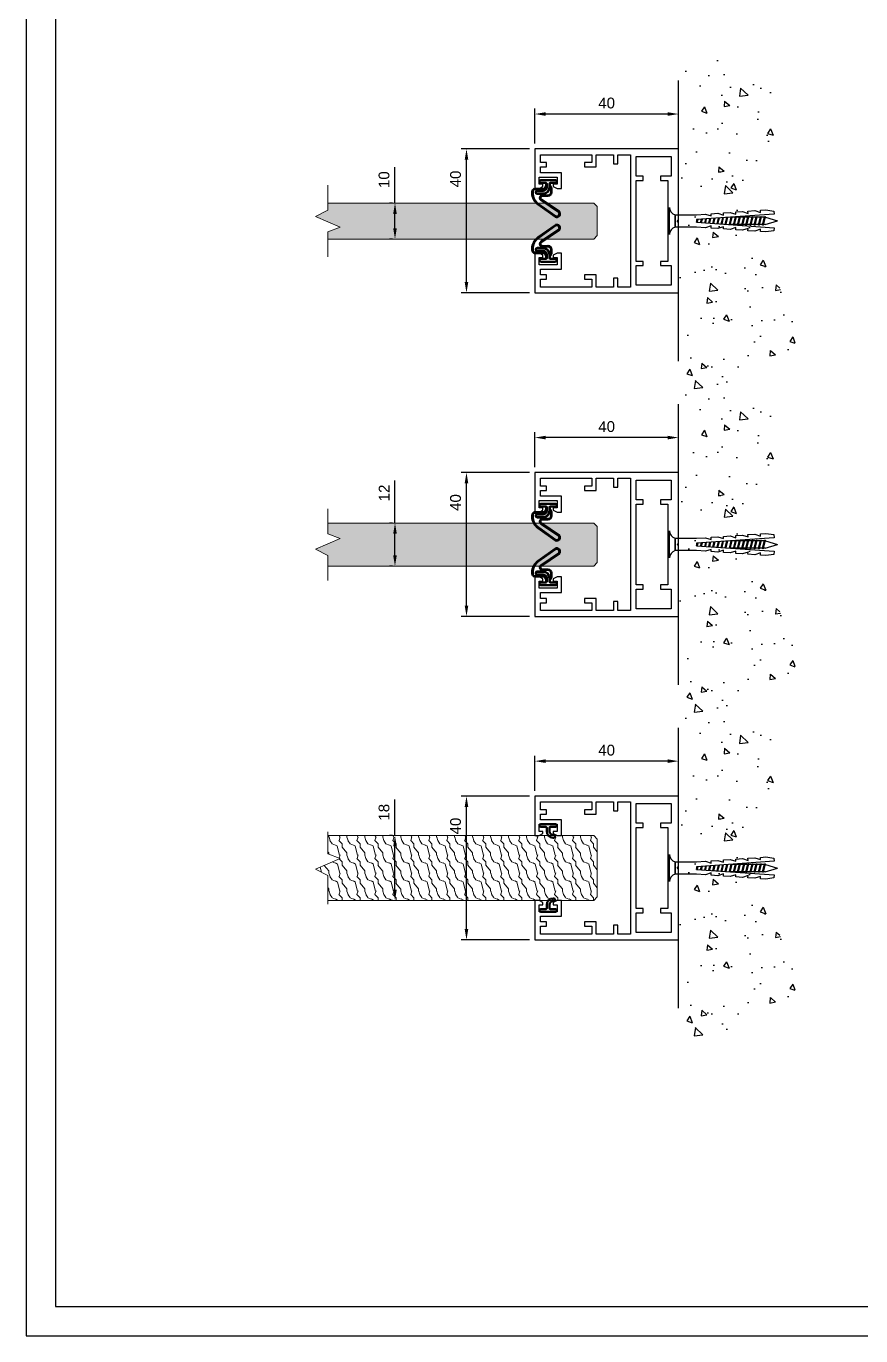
# Model space of a CAD drawing. Header units: millimetres. Extents: x 3136 to 3982, y 1458 to 2052.
# Drawn here: x 3136.5 to 3368.8, y 1458.2 to 1822.5 of the extents above; entities that cross this region are included whole.
import ezdxf

# ---------------------------------------------------------------- set-up
doc = ezdxf.new("R2010")
doc.units = ezdxf.units.MM
for name, color, linetype in [('48800_-_L2315', 7, 'Continuous'), ('48800_-_L3000', 7, 'Continuous'), ('Blocchi', 7, 'Continuous'), ('PARTENZA_VERTICA', 7, 'Continuous'), ('quote', 3, 'Continuous')]:
    doc.layers.add(name, color=color, linetype=linetype)
doc.layers.add('GLASS & JOINTS', color=250, linetype='Continuous', lineweight=13)
doc.layers.add('NOTES', color=7, linetype='Continuous', lineweight=15)
doc.layers.add('GLASS HATCH', color=7, linetype='Continuous', true_color=0xb8ffed, transparency=0.5)
doc.styles.get("Standard").update_dxf_attribs({"font": 'arial.ttf'})
doc.dimstyles.new('ISO-25$0', dxfattribs={"dimtxt": 3, "dimasz": 3, "dimexe": 1.5, "dimexo": 1.5, "dimgap": 1.5, "dimtad": 1, "dimtxsty": 'Standard', "dimcen": 2.5, "dimadec": 0, "dimazin": 0, "dimtfac": 1, "dimtmove": 0, "dimatfit": 3, "dimfxl": 0, "dimarcsym": 0})

# ---------------------------------------------------------------- blocks, each defined once
blk = doc.blocks.new('*D3')
at = {"layer": 'Defpoints', "color": 0, "transparency": 16777216}
for p in [(3239.91, 1684.32), (3239.13, 1672.32), (3239.91, 1672.32)]:
    blk.add_point(p, dxfattribs=at)
at = {"layer": 'quote', "color": 0, "lineweight": -2, "transparency": 16777216}
for p, q in [((3239.13, 1684.32), (3239.13, 1696.18)), ((3238.41, 1684.32), (3237.63, 1684.32)), ((3239.13, 1675.32), (3239.13, 1681.32)), ((3238.41, 1672.32), (3237.63, 1672.32))]:
    blk.add_line(p, q, dxfattribs=at)
at = {"layer": 'quote', "color": 0, "transparency": 16777216}
for points in [[(3238.63, 1681.32), (3239.63, 1681.32), (3239.13, 1684.32)], [(3238.63, 1675.32), (3239.63, 1675.32), (3239.13, 1672.32)]]:
    blk.add_solid(points, dxfattribs=at)
at = {"layer": 'quote', "color": 0, "transparency": 16777216, "insert": (3236.12, 1692.69), "char_height": 3, "attachment_point": 5, "rotation": 90}
blk.add_mtext('12', dxfattribs=at)
blk = doc.blocks.new('tassello')
at = {"color": 3}
blk.add_lwpolyline([(3, 0), (-3, 0, -0.340122), (-1.38, -1.25), (1.38, -1.25, -0.340122)], format="xyb", close=True, dxfattribs=at)
blk.add_lwpolyline([(1.87, 0, 0.133333), (-1.88, 0)], format="xyb", dxfattribs=at)
blk.add_lwpolyline([(1.38, -1.25), (-1.38, -1.25), (-1.38, -6), (-1.51, -8), (-1.1, -9.28), (-1.6, -9.24), (-1.71, -10.74), (-1.29, -12.02), (-1.79, -11.99), (-1.9, -13.48), (-1.49, -14.76), (-1.99, -14.73), (-2.09, -16.23), (-1.68, -17.51), (-2.18, -17.47), (-2.28, -18.97), (-1.87, -20.25), (-2.37, -20.22), (-2.46, -21.46), (-2.2, -23.23), (-1.51, -23.28), (-0.3, -6), (0.3, -6), (1.51, -23.28), (2.2, -23.23), (2.46, -21.46), (2.37, -20.22), (1.87, -20.25), (2.28, -18.97), (2.18, -17.47), (1.68, -17.51), (2.09, -16.23), (1.99, -14.73), (1.49, -14.76), (1.9, -13.48), (1.79, -11.99), (1.29, -12.02), (1.71, -10.74), (1.6, -9.24), (1.1, -9.28), (1.51, -8), (1.38, -6)], close=True, dxfattribs=at)
at = {"color": 8}
for points in [[(0.44, -8.05), (-0.46, -8.27)], [(0.43, -7.85), (-0.44, -8.06)], [(0.38, -7.14), (-0.39, -7.32)], [(0.36, -6.93), (-0.38, -7.11)], [(0.31, -6.22), (-0.32, -6.38)], [(0.3, -6.02), (-0.31, -6.17)], [(0.68, -11.5), (-0.71, -11.84)], [(0.63, -10.79), (-0.65, -11.1)], [(0.62, -10.59), (-0.64, -10.89)], [(0.57, -9.87), (-0.59, -10.16)], [(0.55, -9.67), (-0.57, -9.95)], [(0.5, -8.96), (-0.52, -9.21)], [(0.49, -8.76), (-0.51, -9)], [(0.89, -14.44), (-0.92, -14.88)], [(0.87, -14.24), (-0.9, -14.67)], [(0.82, -13.53), (-0.85, -13.94)], [(0.81, -13.32), (-0.84, -13.73)], [(-0.82, -13.72), (-0.82, -13.55)], [(-0.82, -14.65), (-0.82, -13.93)], [(0.76, -12.61), (-0.79, -12.99)], [(0.75, -12.41), (-0.77, -12.78)], [(0.7, -11.7), (-0.72, -12.05)], [(0.83, -14.25), (0.83, -13.55)], [(0.83, -15.18), (0.83, -14.45)], [(0.92, -15.36), (-0.93, -15.81)], [(0.92, -16.29), (-0.93, -16.74)], [(0.92, -17.22), (-0.93, -17.67)], [(0.92, -15.15), (-0.93, -15.61)], [(0.92, -16.08), (-0.93, -16.53)], [(0.92, -17.01), (-0.93, -17.46)], [(-0.82, -15.58), (-0.82, -14.86)], [(-0.82, -16.51), (-0.82, -15.79)], [(-0.82, -17.44), (-0.82, -16.72)], [(0.83, -16.11), (0.83, -15.38)], [(0.83, -17.03), (0.83, -16.31)], [(0.83, -17.96), (0.83, -17.24)], [(0.92, -18.14), (-0.93, -18.6)], [(0.92, -19.07), (-0.93, -19.53)], [(0.92, -20), (-0.93, -20.45)], [(0.92, -17.94), (-0.93, -18.39)], [(0.92, -18.87), (-0.93, -19.32)], [(0.92, -19.8), (-0.93, -20.25)], [(-0.82, -18.37), (-0.82, -17.64)], [(-0.82, -19.3), (-0.82, -18.57)], [(-0.82, -20.22), (-0.82, -19.5)], [(0.83, -18.89), (0.83, -18.17)], [(0.83, -19.82), (0.83, -19.1)], [(0.83, -20.75), (0.83, -20.03)], [(0.92, -20.93), (-0.93, -21.38)], [(0.92, -20.72), (-0.93, -21.18)], [(-0.82, -21.15), (-0.82, -20.43)], [(-0.8, -21.35), (0, -24.04)], [(0.83, -21.29), (0, -24.04)], [(0.83, -21.29), (0.83, -20.95)]]:
    blk.add_lwpolyline(points, dxfattribs=at)
for points in [[(-0.93, -15.61, 0.243659), (-0.93, -15.81)], [(-0.93, -16.53, 0.243659), (-0.93, -16.74)], [(-0.93, -17.46, 0.243659), (-0.93, -17.67)], [(0.92, -15.36, 0.243659), (0.92, -15.15)], [(0.92, -16.29, 0.243659), (0.92, -16.08)], [(0.92, -17.22, 0.243659), (0.92, -17.01)], [(-0.93, -18.39, 0.243659), (-0.93, -18.6)], [(-0.93, -19.32, 0.243659), (-0.93, -19.53)], [(-0.93, -20.25, 0.243659), (-0.93, -20.45)], [(0.92, -18.14, 0.243659), (0.92, -17.94)], [(0.92, -19.07, 0.243659), (0.92, -18.87)], [(0.92, -20, 0.243659), (0.92, -19.8)], [(-0.93, -21.18, 0.243659), (-0.93, -21.38)], [(0.92, -20.93, 0.243659), (0.92, -20.72)]]:
    blk.add_lwpolyline(points, format="xyb", dxfattribs=at)
blk = doc.blocks.new('48800')
at = {"layer": '48800_-_L3000', "linetype": 'Continuous', "lineweight": 5}
h = blk.add_hatch(dxfattribs=at)
h.set_pattern_fill('LINE', color=3, scale=2, angle=45, style=0)
h.set_pattern_definition([(45, (-6239.775, -3270.2284), (-4.490128, 4.490128), [])])
edge = h.paths.add_edge_path()
edge.add_arc((9.4, 2.41), 0.897, 334.1295, 494.3643)
edge.add_line((8.77, 3.05), (5.44, -1.86))
edge.add_arc((4.92, -1.52), 0.632, 270, 326.6991, ccw=False)
edge.add_arc((5, -1.51), 0.64, 180.3129, 262.8679, ccw=False)
edge.add_line((4.36, -1.52), (4.39, -0.03))
edge.add_arc((3.39, -0.03), 1, 0, 90)
edge.add_line((3.39, 0.97), (2.4, 0.97))
edge.add_arc((2.4, 0.71), 0.253, 90, 120)
edge.add_line((2.27, 0.93), (1.59, 0.54))
edge.add_arc((1.47, 0.76), 0.253, 270, 300, ccw=False)
edge.add_line((1.47, 0.51), (1.01, 0.51))
edge.add_line((1.01, 0.51), (1.01, 0.41))
edge.add_line((1.01, 0.41), (1.47, 0.41))
edge.add_arc((1.47, 0.76), 0.353, 270, 300)
edge.add_line((1.64, 0.45), (2.32, 0.85))
edge.add_arc((2.4, 0.71), 0.153, 90, 120, ccw=False)
edge.add_line((2.4, 0.87), (3.39, 0.87))
edge.add_arc((3.39, -0.03), 0.9, 0.0699, 90, ccw=False)
edge.add_line((4.29, -0.03), (4.26, -1.51))
edge.add_arc((5, -1.51), 0.74, 180.2005, 263.35)
edge.add_arc((4.92, -1.52), 0.732, 269.5118, 326.6433)
edge.add_line((5.53, -1.92), (8.85, 2.99))
edge.add_arc((9.4, 2.41), 0.797, -25.2784, 133.6585, ccw=False)
edge.add_line((10.12, 2.07), (6.71, -2.69))
edge.add_arc((3.54, -0.42), 3.9, 270, 324.4343, ccw=False)
edge.add_line((3.54, -4.32), (3.25, -4.32))
edge.add_arc((3.27, -3.48), 0.839, 196.694, 268.7318, ccw=False)
edge.add_line((2.47, -3.72), (2.5, -1.15))
edge.add_arc((2.15, -1.15), 0.353, 359.8862, 420)
edge.add_line((2.32, -0.85), (1.64, -0.45))
edge.add_arc((1.47, -0.76), 0.353, 60, 90)
edge.add_line((1.47, -0.41), (1.01, -0.41))
edge.add_line((1.01, -0.41), (1.01, -0.51))
edge.add_line((1.01, -0.51), (1.47, -0.51))
edge.add_arc((1.47, -0.76), 0.253, 60, 90, ccw=False)
edge.add_line((1.59, -0.54), (2.27, -0.93))
edge.add_arc((2.15, -1.15), 0.253, 0, 60, ccw=False)
edge.add_line((2.4, -1.15), (2.37, -3.74))
edge.add_arc((3.27, -3.48), 0.939, 195.7327, 268.8012)
edge.add_line((3.25, -4.42), (3.54, -4.42))
edge.add_arc((3.54, -0.42), 4, 270, 324.4343)
edge.add_line((6.8, -2.75), (10.2, 2.02))
at = {"layer": '48800_-_L2315', "color": 3, "linetype": 'Continuous', "lineweight": 50}
for p, q in [((2.37, 0.86), (2.37, 0.81)), ((2.37, 0.38), (2.37, 0.33)), ((3.25, 0.87), (3.25, 0.82)), ((2.37, -0.45), (2.37, -0.5)), ((2.37, -0.81), (2.37, -0.88)), ((3.25, -0.09), (3.25, -0.17)), ((3.25, -3.38), (3.25, -3.43)), ((3.25, -4.27), (3.25, -4.32))]:
    blk.add_line(p, q, dxfattribs=at)
at = {"layer": '48800_-_L3000', "color": 3, "linetype": 'Continuous', "lineweight": 50}
for p, q in [((0, 2.02), (0, -2.02)), ((0.76, 0.63), (0.76, 2.02)), ((1.47, 0.51), (1.01, 0.51)), ((1.01, 0.51), (1.01, 0.41)), ((1.01, 0.41), (1.47, 0.41)), ((1.96, 0.38), (1.01, 0.38)), ((2.27, 0.93), (1.59, 0.54)), ((1.64, 0.45), (2.32, 0.85)), ((2.35, 0.8), (1.7, 0.43)), ((1.7, 0.43), (1.96, 0.43)), ((3.39, 0.97), (2.4, 0.97)), ((2.4, 0.87), (3.39, 0.87)), ((3.39, 0.82), (2.4, 0.82)), ((8.77, 3.05), (5.44, -1.86)), ((5.53, -1.92), (8.85, 2.99)), ((8.88, 2.95), (5.57, -1.95)), ((6.67, -2.66), (10.07, 2.09)), ((10.12, 2.07), (6.71, -2.69)), ((6.8, -2.75), (10.2, 2.02)), ((0.76, -2.02), (0.76, -0.63)), ((1.01, -0.38), (2, -0.38)), ((1.47, -0.41), (1.01, -0.41)), ((1.01, -0.41), (1.01, -0.51)), ((1.01, -0.51), (1.47, -0.51)), ((1.59, -0.54), (2.27, -0.93)), ((2.32, -0.85), (1.64, -0.45)), ((2, -0.43), (1.7, -0.43)), ((1.7, -0.43), (2.35, -0.8)), ((2.4, -1.15), (2.37, -3.74)), ((2.47, -3.72), (2.5, -1.15)), ((2.55, -1.15), (2.52, -3.72)), ((2.95, -3.02), (2.95, -1.38)), ((3, -1.38), (3, -3.02)), ((3.76, -3.02), (3.76, -1.42)), ((3.81, -1.42), (3.81, -3.02)), ((4.21, -1.51), (4.24, -0.03)), ((4.29, -0.03), (4.26, -1.51)), ((4.36, -1.52), (4.39, -0.03)), ((3.25, -4.27), (3.54, -4.27)), ((3.54, -4.32), (3.25, -4.32)), ((3.25, -4.42), (3.54, -4.42))]:
    blk.add_line(p, q, dxfattribs=at)
for centre, radius, start, end in [((0.38, 2.02), 0.379, 0, 180), ((1.01, 0.63), 0.253, 180, 270), ((1.47, 0.76), 0.253, 270, 300), ((1.47, 0.76), 0.353, 270, 300), ((1.96, -1.42), 1.85, 0, 90), ((1.96, -1.42), 1.8, 0, 90), ((2.4, 0.71), 0.253, 90, 120), ((2.4, 0.71), 0.153, 90, 120), ((2.4, 0.71), 0.103, 90, 120), ((3.39, -0.03), 1, 0, 90), ((3.39, -0.03), 0.9, 0.0699, 90), ((3.39, -0.03), 0.85, 0.1094, 90), ((9.4, 2.41), 0.897, 334.1295, 134.3643), ((9.4, 2.41), 0.797, 334.7216, 133.6585), ((9.4, 2.41), 0.747, 335.0614, 133.2533), ((0.38, -2.02), 0.379, 180, 0), ((1.01, -0.63), 0.253, 90, 180), ((1.47, -0.76), 0.353, 60, 90), ((1.47, -0.76), 0.253, 60, 90), ((2, -1.38), 1, 0, 90), ((2, -1.38), 0.95, 0, 90), ((2.15, -1.15), 0.253, 0, 60), ((2.15, -1.15), 0.353, 359.8862, 60), ((2.15, -1.15), 0.403, 359.846, 60), ((3.38, -3.02), 0.429, 180, 0), ((3.38, -3.02), 0.379, 180, 0), ((3.54, -0.42), 3.85, 270, 324.4343), ((3.54, -0.42), 3.9, 270, 324.4343), ((3.54, -0.42), 4, 270, 324.4343), ((5, -1.51), 0.79, 180.1525, 263.5452), ((5, -1.51), 0.74, 180.2005, 263.35), ((5, -1.51), 0.64, 180.3129, 262.8679), ((4.92, -1.52), 0.732, 269.5118, 326.6433), ((4.92, -1.52), 0.782, 269.3145, 326.6195), ((4.92, -1.52), 0.632, 270, 326.6991), ((3.27, -3.48), 0.939, 195.7327, 268.8012), ((3.27, -3.48), 0.839, 196.694, 268.7318), ((3.27, -3.48), 0.789, 197.2424, 268.6922)]:
    blk.add_arc(centre, radius, start, end, dxfattribs=at)
at = {"layer": 'PARTENZA_VERTICA', "color": 3, "linetype": 'Continuous', "lineweight": 50}
for p, q in [((2.2, 0.72), (2.2, 0.77)), ((2.2, 0.36), (2.2, 0.41)), ((2.2, -0.45), (2.2, -0.4)), ((2.2, -0.77), (2.2, -0.72))]:
    blk.add_line(p, q, dxfattribs=at)
blk = doc.blocks.new('*D4')
at = {"layer": 'Defpoints', "color": 0, "transparency": 16777216}
for p in [(3239.91, 1773.32), (3239.13, 1763.32), (3239.91, 1763.32)]:
    blk.add_point(p, dxfattribs=at)
at = {"layer": 'quote', "color": 0, "lineweight": -2, "transparency": 16777216}
for p, q in [((3239.13, 1773.32), (3239.13, 1783.33)), ((3238.41, 1773.32), (3237.63, 1773.32)), ((3239.13, 1766.32), (3239.13, 1770.32)), ((3238.41, 1763.32), (3237.63, 1763.32))]:
    blk.add_line(p, q, dxfattribs=at)
at = {"layer": 'quote', "color": 0, "transparency": 16777216}
for points in [[(3238.63, 1770.32), (3239.63, 1770.32), (3239.13, 1773.32)], [(3238.63, 1766.32), (3239.63, 1766.32), (3239.13, 1763.32)]]:
    blk.add_solid(points, dxfattribs=at)
at = {"layer": 'quote', "color": 0, "transparency": 16777216, "insert": (3236.09, 1779.83), "char_height": 3, "attachment_point": 5, "rotation": 90}
blk.add_mtext('10', dxfattribs=at)
blk = doc.blocks.new('*D5')
at = {"layer": 'Defpoints', "color": 0, "transparency": 16777216}
for p in [(3239.91, 1597.36), (3239.13, 1579.36), (3239.91, 1579.36)]:
    blk.add_point(p, dxfattribs=at)
at = {"layer": 'quote', "color": 0, "lineweight": -2, "transparency": 16777216}
for p, q in [((3239.13, 1597.36), (3239.13, 1607.38)), ((3238.41, 1597.36), (3237.63, 1597.36)), ((3239.13, 1582.36), (3239.13, 1594.36)), ((3238.41, 1579.36), (3237.63, 1579.36))]:
    blk.add_line(p, q, dxfattribs=at)
at = {"layer": 'quote', "color": 0, "transparency": 16777216}
for points in [[(3238.63, 1594.36), (3239.63, 1594.36), (3239.13, 1597.36)], [(3238.63, 1582.36), (3239.63, 1582.36), (3239.13, 1579.36)]]:
    blk.add_solid(points, dxfattribs=at)
at = {"layer": 'quote', "color": 0, "transparency": 16777216, "insert": (3236.09, 1603.87), "char_height": 3, "attachment_point": 5, "rotation": 90}
blk.add_mtext('18', dxfattribs=at)
blk = doc.blocks.new('GUARNIZIONE PANNELLO CIECO')
at = {"layer": '48800_-_L3000', "color": 3, "linetype": 'Continuous', "lineweight": 50}
for p, q in [((-2.02, 0), (2.02, 0)), ((-0.63, -0.76), (-2.02, -0.76)), ((-0.38, -1.96), (-0.38, -1.01)), ((0.38, -1.01), (0.38, -2)), ((2.02, -0.76), (0.63, -0.76)), ((1.38, -3), (1.59, -3)), ((1.59, -3.76), (1.42, -3.76))]:
    blk.add_line(p, q, dxfattribs=at)
for centre, radius, start, end in [((-2.02, -0.38), 0.379, 90, 270), ((-0.63, -1.01), 0.253, 0, 90), ((1.42, -1.96), 1.8, 180, 270), ((0.63, -1.01), 0.253, 90, 180), ((1.38, -2), 1, 180, 270), ((1.59, -3.38), 0.379, 270, 90), ((2.02, -0.38), 0.379, 270, 90)]:
    blk.add_arc(centre, radius, start, end, dxfattribs=at)
blk = doc.blocks.new('Cartiglio A3')
at = {"color": 6}
for points in [[(0, 726.876), (0, 0), (1034.376, 0), (1034.376, 726.876)], [(10, 716.876), (10, 10), (1024.376, 10), (1024.376, 716.876)]]:
    blk.add_lwpolyline(points, close=True, dxfattribs=at)
blk = doc.blocks.new('*D37')
at = {"layer": 'Defpoints', "color": 0, "transparency": 16777216}
for p in [(3259.03, 1788.36), (3278.04, 1788.36), (3278.04, 1748.36)]:
    blk.add_point(p, dxfattribs=at)
at = {"layer": 'quote', "color": 0, "lineweight": -2, "transparency": 16777216}
for p, q in [((3276.54, 1788.36), (3257.53, 1788.36)), ((3259.03, 1751.36), (3259.03, 1785.36)), ((3276.54, 1748.36), (3257.53, 1748.36))]:
    blk.add_line(p, q, dxfattribs=at)
at = {"layer": 'quote', "color": 0, "transparency": 16777216}
for points in [[(3258.53, 1785.36), (3259.53, 1785.36), (3259.03, 1788.36)], [(3258.53, 1751.36), (3259.53, 1751.36), (3259.03, 1748.36)]]:
    blk.add_solid(points, dxfattribs=at)
at = {"layer": 'quote', "color": 0, "transparency": 16777216, "insert": (3256, 1780.02), "char_height": 3, "attachment_point": 5, "rotation": 90}
blk.add_mtext('40', dxfattribs=at)
blk = doc.blocks.new('*D38')
at = {"layer": 'Defpoints', "color": 0, "transparency": 16777216}
for p in [(3278.04, 1798.09), (3278.04, 1788.36), (3318.04, 1788.36)]:
    blk.add_point(p, dxfattribs=at)
at = {"layer": 'quote', "color": 0, "lineweight": -2, "transparency": 16777216}
for p, q in [((3278.04, 1789.86), (3278.04, 1799.59)), ((3318.04, 1789.86), (3318.04, 1799.59)), ((3315.04, 1798.09), (3281.04, 1798.09))]:
    blk.add_line(p, q, dxfattribs=at)
at = {"layer": 'quote', "color": 0, "transparency": 16777216}
for points in [[(3281.04, 1798.59), (3281.04, 1797.59), (3278.04, 1798.09)], [(3315.04, 1798.59), (3315.04, 1797.59), (3318.04, 1798.09)]]:
    blk.add_solid(points, dxfattribs=at)
at = {"layer": 'quote', "color": 0, "transparency": 16777216, "insert": (3298.04, 1801.13), "char_height": 3, "attachment_point": 5}
blk.add_mtext('40', dxfattribs=at)
blk = doc.blocks.new('*D39')
at = {"layer": 'Defpoints', "color": 0, "transparency": 16777216}
for p in [(3259.03, 1698.36), (3278.04, 1698.36), (3278.04, 1658.36)]:
    blk.add_point(p, dxfattribs=at)
at = {"layer": 'quote', "color": 0, "lineweight": -2, "transparency": 16777216}
for p, q in [((3276.54, 1698.36), (3257.53, 1698.36)), ((3259.03, 1661.36), (3259.03, 1695.36)), ((3276.54, 1658.36), (3257.53, 1658.36))]:
    blk.add_line(p, q, dxfattribs=at)
at = {"layer": 'quote', "color": 0, "transparency": 16777216}
for points in [[(3258.53, 1695.36), (3259.53, 1695.36), (3259.03, 1698.36)], [(3258.53, 1661.36), (3259.53, 1661.36), (3259.03, 1658.36)]]:
    blk.add_solid(points, dxfattribs=at)
at = {"layer": 'quote', "color": 0, "transparency": 16777216, "insert": (3256, 1690.02), "char_height": 3, "attachment_point": 5, "rotation": 90}
blk.add_mtext('40', dxfattribs=at)
blk = doc.blocks.new('*D40')
at = {"layer": 'Defpoints', "color": 0, "transparency": 16777216}
for p in [(3278.04, 1708.09), (3278.04, 1698.36), (3318.04, 1698.36)]:
    blk.add_point(p, dxfattribs=at)
at = {"layer": 'quote', "color": 0, "lineweight": -2, "transparency": 16777216}
for p, q in [((3278.04, 1699.86), (3278.04, 1709.59)), ((3318.04, 1699.86), (3318.04, 1709.59)), ((3315.04, 1708.09), (3281.04, 1708.09))]:
    blk.add_line(p, q, dxfattribs=at)
at = {"layer": 'quote', "color": 0, "transparency": 16777216}
for points in [[(3281.04, 1708.59), (3281.04, 1707.59), (3278.04, 1708.09)], [(3315.04, 1708.59), (3315.04, 1707.59), (3318.04, 1708.09)]]:
    blk.add_solid(points, dxfattribs=at)
at = {"layer": 'quote', "color": 0, "transparency": 16777216, "insert": (3298.04, 1711.13), "char_height": 3, "attachment_point": 5}
blk.add_mtext('40', dxfattribs=at)
blk = doc.blocks.new('*D41')
at = {"layer": 'Defpoints', "color": 0, "transparency": 16777216}
for p in [(3259.03, 1608.36), (3278.04, 1608.36), (3278.04, 1568.36)]:
    blk.add_point(p, dxfattribs=at)
at = {"layer": 'quote', "color": 0, "lineweight": -2, "transparency": 16777216}
for p, q in [((3276.54, 1608.36), (3257.53, 1608.36)), ((3259.03, 1571.36), (3259.03, 1605.36)), ((3276.54, 1568.36), (3257.53, 1568.36))]:
    blk.add_line(p, q, dxfattribs=at)
at = {"layer": 'quote', "color": 0, "transparency": 16777216}
for points in [[(3258.53, 1605.36), (3259.53, 1605.36), (3259.03, 1608.36)], [(3258.53, 1571.36), (3259.53, 1571.36), (3259.03, 1568.36)]]:
    blk.add_solid(points, dxfattribs=at)
at = {"layer": 'quote', "color": 0, "transparency": 16777216, "insert": (3256, 1600.02), "char_height": 3, "attachment_point": 5, "rotation": 90}
blk.add_mtext('40', dxfattribs=at)
blk = doc.blocks.new('*D42')
at = {"layer": 'Defpoints', "color": 0, "transparency": 16777216}
for p in [(3278.04, 1618.09), (3278.04, 1608.36), (3318.04, 1608.36)]:
    blk.add_point(p, dxfattribs=at)
at = {"layer": 'quote', "color": 0, "lineweight": -2, "transparency": 16777216}
for p, q in [((3278.04, 1609.86), (3278.04, 1619.59)), ((3315.04, 1618.09), (3281.04, 1618.09)), ((3318.04, 1609.86), (3318.04, 1619.59))]:
    blk.add_line(p, q, dxfattribs=at)
at = {"layer": 'quote', "color": 0, "transparency": 16777216}
for points in [[(3281.04, 1618.59), (3281.04, 1617.59), (3278.04, 1618.09)], [(3315.04, 1618.59), (3315.04, 1617.59), (3318.04, 1618.09)]]:
    blk.add_solid(points, dxfattribs=at)
at = {"layer": 'quote', "color": 0, "transparency": 16777216, "insert": (3298.04, 1621.13), "char_height": 3, "attachment_point": 5}
blk.add_mtext('40', dxfattribs=at)

msp = doc.modelspace()

# ---------------------------------------------------------------- hatches: boundary and pattern name
h = msp.add_hatch()
h.set_pattern_fill('AR-CONC', color=256, scale=0.1, angle=-90)
h.set_pattern_definition([(320, (1947.553, 4253.069), (-1.59391, -18.21847), [1.905, -20.955]), (265, (1947.553, 4253.069), (19.10568, 3.52434), [1.524, -16.76406]), (10.45144, (1947.42, 4251.55), (17.51178, -14.69412), [1.619, -17.80902]), (316.1842, (1952.633, 4253.07), (-4.20423, -27.1079), [2.8575, -31.4325]), (6.6356, (1952.283, 4250.81), (24.74261, -23.74041), [2.4285, -26.71356]), (261.1842, (1952.633, 4253.07), (24.7426, -23.7404), [2.286, -25.14597]), (291, (1951.363, 4250.529), (-10.22652, -15.16144), [1.905, -20.955]), (236, (1951.363, 4250.529), (18.4188, -6.1802), [1.524, -16.764]), (341.45144, (1950.511, 4249.266), (8.19228, -21.34164), [1.619, -17.80899]), (307.5, (1947.5534, 4253.069), (8.455504, -0.30886), [0, -16.5608, 0, -17.018, 0, -16.8275]), (277.5, (1947.553, 4253.069), (10.018057, -6.681966), [0, -9.7028, 0, -16.1798, 0, -6.4135]), (237.5, (1947.5534, 4258.733), (-0.572874, -13.55906), [0, -6.35, 0, -19.812, 0, -26.289]), (227.5, (1947.553, 4261.273), (2.54265, -14.81292), [0, -8.255, 0, -13.1572, 0, -18.669])])
edge = h.paths.add_edge_path()
edge.add_spline(control_points=[(3338.128, 1768.36), (3340.457, 1755.915), (3364.403, 1730.895), (3333.637, 1723.758), (3318.041, 1720.141)], knot_values=[66.530225, 66.530225, 66.530225, 66.530225, 101.7331283, 137.9242459, 137.9242459, 137.9242459, 137.9242459], degree=3, periodic=0)
edge.add_line((3318.041, 1720.141), (3318.041, 1768.36))
edge.add_line((3318.041, 1768.36), (3338.128, 1768.36))
edge = h.paths.add_edge_path()
edge.add_line((3318.041, 1768.36), (3318.041, 1816.578))
edge.add_spline(control_points=[(3318.041, 1816.578), (3332.553, 1812.244), (3358.601, 1804.466), (3337.016, 1781.932), (3337.75, 1770.377), (3338.128, 1768.36)], knot_values=[0, 0, 0, 0, 33.8878528, 60.8233097, 66.530225, 66.530225, 66.530225, 66.530225], degree=3, periodic=0)
edge.add_line((3338.128, 1768.36), (3318.041, 1768.36))
h = msp.add_hatch()
h.set_pattern_fill('AR-CONC', color=256, scale=0.1, angle=-90)
h.set_pattern_definition([(320, (1947.553, 4163.069), (-1.59391, -18.21847), [1.905, -20.955]), (265, (1947.553, 4163.069), (19.10568, 3.52434), [1.524, -16.76406]), (10.45144, (1947.42, 4161.55), (17.51178, -14.69412), [1.619, -17.80902]), (316.1842, (1952.633, 4163.07), (-4.20423, -27.1079), [2.8575, -31.4325]), (6.6356, (1952.283, 4160.81), (24.74261, -23.74041), [2.4285, -26.71356]), (261.1842, (1952.633, 4163.07), (24.7426, -23.7404), [2.286, -25.14597]), (291, (1951.363, 4160.529), (-10.22652, -15.16144), [1.905, -20.955]), (236, (1951.363, 4160.529), (18.4188, -6.1802), [1.524, -16.764]), (341.45144, (1950.511, 4159.266), (8.19228, -21.34164), [1.619, -17.80899]), (307.5, (1947.5534, 4163.069), (8.455504, -0.30886), [0, -16.5608, 0, -17.018, 0, -16.8275]), (277.5, (1947.553, 4163.069), (10.018057, -6.681966), [0, -9.7028, 0, -16.1798, 0, -6.4135]), (237.5, (1947.5534, 4168.733), (-0.572874, -13.55906), [0, -6.35, 0, -19.812, 0, -26.289]), (227.5, (1947.553, 4171.273), (2.54265, -14.81292), [0, -8.255, 0, -13.1572, 0, -18.669])])
edge = h.paths.add_edge_path()
edge.add_spline(control_points=[(3338.128, 1678.36), (3340.457, 1665.915), (3364.403, 1640.895), (3333.637, 1633.758), (3318.041, 1630.141)], knot_values=[66.530225, 66.530225, 66.530225, 66.530225, 101.7331283, 137.9242459, 137.9242459, 137.9242459, 137.9242459], degree=3, periodic=0)
edge.add_line((3318.041, 1630.141), (3318.041, 1678.36))
edge.add_line((3318.041, 1678.36), (3338.128, 1678.36))
edge = h.paths.add_edge_path()
edge.add_line((3318.041, 1678.36), (3318.041, 1726.578))
edge.add_spline(control_points=[(3318.041, 1726.578), (3332.553, 1722.244), (3358.601, 1714.466), (3337.016, 1691.932), (3337.75, 1680.377), (3338.128, 1678.36)], knot_values=[0, 0, 0, 0, 33.8878528, 60.8233097, 66.530225, 66.530225, 66.530225, 66.530225], degree=3, periodic=0)
edge.add_line((3338.128, 1678.36), (3318.041, 1678.36))
h = msp.add_hatch()
h.set_pattern_fill('AR-CONC', color=256, scale=0.1, angle=-90)
h.set_pattern_definition([(320, (1947.553, 4073.069), (-1.59391, -18.21847), [1.905, -20.955]), (265, (1947.553, 4073.069), (19.10568, 3.52434), [1.524, -16.76406]), (10.45144, (1947.42, 4071.55), (17.51178, -14.69412), [1.619, -17.80902]), (316.1842, (1952.633, 4073.07), (-4.20423, -27.1079), [2.8575, -31.4325]), (6.6356, (1952.283, 4070.81), (24.74261, -23.74041), [2.4285, -26.71356]), (261.1842, (1952.633, 4073.07), (24.7426, -23.7404), [2.286, -25.14597]), (291, (1951.363, 4070.529), (-10.22652, -15.16144), [1.905, -20.955]), (236, (1951.363, 4070.529), (18.4188, -6.1802), [1.524, -16.764]), (341.45144, (1950.511, 4069.266), (8.19228, -21.34164), [1.619, -17.80899]), (307.5, (1947.5534, 4073.069), (8.455504, -0.30886), [0, -16.5608, 0, -17.018, 0, -16.8275]), (277.5, (1947.553, 4073.069), (10.018057, -6.681966), [0, -9.7028, 0, -16.1798, 0, -6.4135]), (237.5, (1947.5534, 4078.733), (-0.572874, -13.55906), [0, -6.35, 0, -19.812, 0, -26.289]), (227.5, (1947.553, 4081.273), (2.54265, -14.81292), [0, -8.255, 0, -13.1572, 0, -18.669])])
edge = h.paths.add_edge_path()
edge.add_spline(control_points=[(3338.128, 1588.36), (3340.457, 1575.915), (3364.403, 1550.895), (3333.637, 1543.758), (3318.041, 1540.141)], knot_values=[66.530225, 66.530225, 66.530225, 66.530225, 101.7331283, 137.9242459, 137.9242459, 137.9242459, 137.9242459], degree=3, periodic=0)
edge.add_line((3318.041, 1540.141), (3318.041, 1588.36))
edge.add_line((3318.041, 1588.36), (3338.128, 1588.36))
edge = h.paths.add_edge_path()
edge.add_line((3318.041, 1588.36), (3318.041, 1636.578))
edge.add_spline(control_points=[(3318.041, 1636.578), (3332.553, 1632.244), (3358.601, 1624.466), (3337.016, 1601.932), (3337.75, 1590.377), (3338.128, 1588.36)], knot_values=[0, 0, 0, 0, 33.8878528, 60.8233097, 66.530225, 66.530225, 66.530225, 66.530225], degree=3, periodic=0)
edge.add_line((3338.128, 1588.36), (3318.041, 1588.36))
at = {"layer": 'GLASS & JOINTS'}
h = msp.add_hatch(dxfattribs=at)
h.set_pattern_fill('LEGNO5', color=44, scale=5, pattern_type=2)
h.set_pattern_definition([(333.4349, (-242.4598, 759.7302), (-4.9999958, 5.0000065), [0.67082, -10.50952]), (284.5742, (-241.85981, 759.43018), (-34.9999644584, 135.0000110433), [2.58312, -255.72871]), (252.4744, (-241.20981, 761.93018), (-25.000041342, -79.999984564), [0.996245, -98.62805]), (315, (-241.5098, 760.9802), (5.0000015, -1e-15), [1.27279, -5.798275]), (270, (-240.61, 760.08), (5, -5), [0.95, -4.05]), (309.0939, (-240.60981, 759.13018), (45.000040157, -54.99996955), [2.061555, -101.01609]), (270, (-239.31, 757.53), (5, -5), [0.6, -4.4]), (287.5256, (-239.30981, 761.93018), (-25.000041342, 79.999984564), [0.996245, -98.62805]), (303.6901, (-239.0098, 760.9802), (-5.00000667, 9.9999978), [1.081665, -16.94609]), (339.7751, (-238.40981, 760.08018), (54.999986322, -20.000041678), [1.012425, -100.22986])])
h.paths.add_polyline_path([(3220.435, 1597.36), (3220.435, 1592.271), (3223.87, 1591.021), (3217.001, 1588.021), (3220.435, 1586.271), (3220.435, 1579.36), (3294.441, 1579.36), (3295.441, 1580.36), (3295.441, 1596.36), (3294.441, 1597.36)])
at = {"layer": 'GLASS HATCH'}
h = msp.add_hatch(color=256, dxfattribs=at)
h.dxf.hatch_style = 1
h.paths.add_polyline_path([(3220.435, 1773.324), (3220.435, 1771.342), (3217.001, 1769.592), (3223.87, 1766.592), (3220.435, 1765.342), (3220.435, 1763.324), (3294.441, 1763.324), (3295.441, 1764.324), (3295.441, 1772.324), (3294.441, 1773.324)])
h = msp.add_hatch(color=256, dxfattribs=at)
h.dxf.hatch_style = 1
h.paths.add_polyline_path([(3295.441, 1673.324), (3294.441, 1672.324), (3220.435, 1672.324), (3220.435, 1675.306), (3217.001, 1677.056), (3223.87, 1680.056), (3220.435, 1681.306), (3220.435, 1684.324), (3294.441, 1684.324), (3295.441, 1683.324)])

# ---------------------------------------------------------------- linework, layer by layer
for p, q in [((3318.041, 1729.333), (3318.041, 1807.386)), ((3318.041, 1639.333), (3318.041, 1717.386)), ((3318.041, 1549.333), (3318.041, 1627.386))]:
    msp.add_line(p, q)
at = {"color": 4}
for p, q in [((3318.041, 1788.36), (3278.041, 1788.36)), ((3278.041, 1788.36), (3278.041, 1777.36)), ((3279.641, 1784.56), (3279.641, 1786.76)), ((3279.641, 1786.76), (3293.891, 1786.76)), ((3293.891, 1786.76), (3293.891, 1784.56)), ((3295.091, 1783.36), (3295.091, 1786.76)), ((3295.091, 1786.76), (3299.941, 1786.76)), ((3299.941, 1786.76), (3299.941, 1784.26)), ((3301.141, 1784.26), (3301.141, 1786.76)), ((3301.141, 1786.76), (3304.641, 1786.76)), ((3304.641, 1786.76), (3304.641, 1749.96)), ((3306.241, 1786.26), (3316.041, 1786.26)), ((3306.241, 1780.81), (3306.241, 1786.26)), ((3316.041, 1786.26), (3316.041, 1780.81)), ((3318.041, 1768.76), (3318.041, 1788.36)), ((3281.341, 1784.56), (3279.641, 1784.56)), ((3279.641, 1781.76), (3279.641, 1783.36)), ((3279.641, 1783.36), (3281.341, 1783.36)), ((3285.441, 1781.76), (3279.641, 1781.76)), ((3281.341, 1783.36), (3281.341, 1784.56)), ((3285.441, 1777.36), (3285.441, 1781.76)), ((3293.891, 1784.56), (3291.891, 1784.56)), ((3291.891, 1784.56), (3291.891, 1783.36)), ((3291.891, 1783.36), (3295.091, 1783.36)), ((3299.941, 1784.26), (3301.141, 1784.26)), ((3279.241, 1778.56), (3279.241, 1780.56)), ((3279.241, 1780.56), (3284.241, 1780.56)), ((3280.291, 1778.56), (3279.241, 1778.56)), ((3279.241, 1777.36), (3280.291, 1777.935)), ((3280.291, 1777.935), (3280.291, 1778.56)), ((3284.241, 1778.56), (3283.191, 1778.56)), ((3283.191, 1778.56), (3283.191, 1777.935)), ((3283.191, 1777.935), (3284.241, 1777.36)), ((3284.241, 1780.56), (3284.241, 1778.56)), ((3308.241, 1780.81), (3306.241, 1780.81)), ((3306.241, 1757.11), (3306.241, 1779.61)), ((3306.241, 1779.61), (3308.241, 1779.61)), ((3308.241, 1779.61), (3308.241, 1780.81)), ((3316.041, 1780.81), (3313.041, 1780.81)), ((3313.041, 1780.81), (3313.041, 1779.61)), ((3313.041, 1779.61), (3315.041, 1779.61)), ((3315.041, 1779.61), (3315.041, 1757.11)), ((3278.041, 1777.36), (3279.241, 1777.36)), ((3284.241, 1777.36), (3285.441, 1777.36)), ((3317.641, 1768.36), (3318.041, 1768.76)), ((3318.041, 1767.96), (3317.641, 1768.36)), ((3318.041, 1748.36), (3318.041, 1767.96)), ((3279.241, 1759.36), (3278.041, 1759.36)), ((3278.041, 1759.36), (3278.041, 1748.36)), ((3280.291, 1758.785), (3279.241, 1759.36)), ((3279.241, 1756.16), (3279.241, 1758.16)), ((3279.241, 1758.16), (3280.291, 1758.16)), ((3284.241, 1756.16), (3279.241, 1756.16)), ((3280.291, 1758.16), (3280.291, 1758.785)), ((3284.241, 1759.36), (3283.191, 1758.785)), ((3283.191, 1758.785), (3283.191, 1758.16)), ((3283.191, 1758.16), (3284.241, 1758.16)), ((3285.441, 1759.36), (3284.241, 1759.36)), ((3284.241, 1758.16), (3284.241, 1756.16)), ((3285.441, 1754.96), (3285.441, 1759.36)), ((3308.241, 1757.11), (3306.241, 1757.11)), ((3306.241, 1750.46), (3306.241, 1755.91)), ((3306.241, 1755.91), (3308.241, 1755.91)), ((3308.241, 1755.91), (3308.241, 1757.11)), ((3315.041, 1757.11), (3313.041, 1757.11)), ((3313.041, 1757.11), (3313.041, 1755.91)), ((3313.041, 1755.91), (3316.041, 1755.91)), ((3316.041, 1755.91), (3316.041, 1750.46)), ((3279.641, 1753.36), (3279.641, 1754.96)), ((3279.641, 1754.96), (3285.441, 1754.96)), ((3281.341, 1753.36), (3279.641, 1753.36)), ((3281.341, 1752.16), (3281.341, 1753.36)), ((3295.091, 1753.36), (3291.891, 1753.36)), ((3291.891, 1753.36), (3291.891, 1752.16)), ((3295.091, 1749.96), (3295.091, 1753.36)), ((3301.141, 1752.46), (3299.941, 1752.46)), ((3299.941, 1752.46), (3299.941, 1749.96)), ((3301.141, 1749.96), (3301.141, 1752.46)), ((3279.641, 1749.96), (3279.641, 1752.16)), ((3279.641, 1752.16), (3281.341, 1752.16)), ((3293.891, 1749.96), (3279.641, 1749.96)), ((3291.891, 1752.16), (3293.891, 1752.16)), ((3293.891, 1752.16), (3293.891, 1749.96)), ((3299.941, 1749.96), (3295.091, 1749.96)), ((3304.641, 1749.96), (3301.141, 1749.96)), ((3316.041, 1750.46), (3306.241, 1750.46)), ((3278.041, 1748.36), (3318.041, 1748.36)), ((3318.041, 1698.36), (3278.041, 1698.36)), ((3278.041, 1698.36), (3278.041, 1687.36)), ((3318.041, 1678.76), (3318.041, 1698.36)), ((3279.641, 1694.56), (3279.641, 1696.76)), ((3279.641, 1696.76), (3293.891, 1696.76)), ((3281.341, 1694.56), (3279.641, 1694.56)), ((3281.341, 1693.36), (3281.341, 1694.56)), ((3293.891, 1694.56), (3291.891, 1694.56)), ((3291.891, 1694.56), (3291.891, 1693.36)), ((3293.891, 1696.76), (3293.891, 1694.56)), ((3295.091, 1693.36), (3295.091, 1696.76)), ((3295.091, 1696.76), (3299.941, 1696.76)), ((3299.941, 1696.76), (3299.941, 1694.26)), ((3299.941, 1694.26), (3301.141, 1694.26)), ((3301.141, 1694.26), (3301.141, 1696.76)), ((3301.141, 1696.76), (3304.641, 1696.76)), ((3304.641, 1696.76), (3304.641, 1659.96)), ((3306.241, 1696.26), (3316.041, 1696.26)), ((3306.241, 1690.81), (3306.241, 1696.26)), ((3316.041, 1696.26), (3316.041, 1690.81)), ((3279.241, 1688.56), (3279.241, 1690.56)), ((3279.241, 1690.56), (3284.241, 1690.56)), ((3279.641, 1691.76), (3279.641, 1693.36)), ((3279.641, 1693.36), (3281.341, 1693.36)), ((3285.441, 1691.76), (3279.641, 1691.76)), ((3284.241, 1690.56), (3284.241, 1688.56)), ((3285.441, 1687.36), (3285.441, 1691.76)), ((3291.891, 1693.36), (3295.091, 1693.36)), ((3308.241, 1690.81), (3306.241, 1690.81)), ((3308.241, 1689.61), (3308.241, 1690.81)), ((3316.041, 1690.81), (3313.041, 1690.81)), ((3313.041, 1690.81), (3313.041, 1689.61)), ((3278.041, 1687.36), (3279.241, 1687.36)), ((3280.291, 1688.56), (3279.241, 1688.56)), ((3279.241, 1687.36), (3280.291, 1687.935)), ((3280.291, 1687.935), (3280.291, 1688.56)), ((3284.241, 1688.56), (3283.191, 1688.56)), ((3283.191, 1688.56), (3283.191, 1687.935)), ((3283.191, 1687.935), (3284.241, 1687.36)), ((3284.241, 1687.36), (3285.441, 1687.36)), ((3306.241, 1667.11), (3306.241, 1689.61)), ((3306.241, 1689.61), (3308.241, 1689.61)), ((3313.041, 1689.61), (3315.041, 1689.61)), ((3315.041, 1689.61), (3315.041, 1667.11)), ((3317.641, 1678.36), (3318.041, 1678.76)), ((3318.041, 1677.96), (3317.641, 1678.36)), ((3318.041, 1658.36), (3318.041, 1677.96)), ((3279.241, 1669.36), (3278.041, 1669.36)), ((3278.041, 1669.36), (3278.041, 1658.36)), ((3280.291, 1668.785), (3279.241, 1669.36)), ((3280.291, 1668.16), (3280.291, 1668.785)), ((3284.241, 1669.36), (3283.191, 1668.785)), ((3283.191, 1668.785), (3283.191, 1668.16)), ((3285.441, 1669.36), (3284.241, 1669.36)), ((3285.441, 1664.96), (3285.441, 1669.36)), ((3279.241, 1666.16), (3279.241, 1668.16)), ((3279.241, 1668.16), (3280.291, 1668.16)), ((3284.241, 1666.16), (3279.241, 1666.16)), ((3279.641, 1663.36), (3279.641, 1664.96)), ((3279.641, 1664.96), (3285.441, 1664.96)), ((3283.191, 1668.16), (3284.241, 1668.16)), ((3284.241, 1668.16), (3284.241, 1666.16)), ((3308.241, 1667.11), (3306.241, 1667.11)), ((3306.241, 1660.46), (3306.241, 1665.91)), ((3306.241, 1665.91), (3308.241, 1665.91)), ((3308.241, 1665.91), (3308.241, 1667.11)), ((3315.041, 1667.11), (3313.041, 1667.11)), ((3313.041, 1667.11), (3313.041, 1665.91)), ((3313.041, 1665.91), (3316.041, 1665.91)), ((3316.041, 1665.91), (3316.041, 1660.46)), ((3281.341, 1663.36), (3279.641, 1663.36)), ((3279.641, 1659.96), (3279.641, 1662.16)), ((3279.641, 1662.16), (3281.341, 1662.16)), ((3281.341, 1662.16), (3281.341, 1663.36)), ((3295.091, 1663.36), (3291.891, 1663.36)), ((3291.891, 1663.36), (3291.891, 1662.16)), ((3291.891, 1662.16), (3293.891, 1662.16)), ((3293.891, 1662.16), (3293.891, 1659.96)), ((3295.091, 1659.96), (3295.091, 1663.36)), ((3301.141, 1662.46), (3299.941, 1662.46)), ((3299.941, 1662.46), (3299.941, 1659.96)), ((3301.141, 1659.96), (3301.141, 1662.46)), ((3278.041, 1658.36), (3318.041, 1658.36)), ((3293.891, 1659.96), (3279.641, 1659.96)), ((3299.941, 1659.96), (3295.091, 1659.96)), ((3304.641, 1659.96), (3301.141, 1659.96)), ((3316.041, 1660.46), (3306.241, 1660.46)), ((3318.041, 1608.36), (3278.041, 1608.36)), ((3278.041, 1608.36), (3278.041, 1597.36)), ((3279.641, 1604.56), (3279.641, 1606.76)), ((3279.641, 1606.76), (3293.891, 1606.76)), ((3293.891, 1606.76), (3293.891, 1604.56)), ((3295.091, 1603.36), (3295.091, 1606.76)), ((3295.091, 1606.76), (3299.941, 1606.76)), ((3299.941, 1606.76), (3299.941, 1604.26)), ((3301.141, 1604.26), (3301.141, 1606.76)), ((3301.141, 1606.76), (3304.641, 1606.76)), ((3304.641, 1606.76), (3304.641, 1569.96)), ((3318.041, 1588.76), (3318.041, 1608.36)), ((3281.341, 1604.56), (3279.641, 1604.56)), ((3279.641, 1601.76), (3279.641, 1603.36)), ((3279.641, 1603.36), (3281.341, 1603.36)), ((3281.341, 1603.36), (3281.341, 1604.56)), ((3293.891, 1604.56), (3291.891, 1604.56)), ((3291.891, 1604.56), (3291.891, 1603.36)), ((3291.891, 1603.36), (3295.091, 1603.36)), ((3299.941, 1604.26), (3301.141, 1604.26)), ((3306.241, 1606.26), (3316.041, 1606.26)), ((3306.241, 1600.81), (3306.241, 1606.26)), ((3316.041, 1606.26), (3316.041, 1600.81)), ((3279.241, 1598.56), (3279.241, 1600.56)), ((3279.241, 1600.56), (3284.241, 1600.56)), ((3285.441, 1601.76), (3279.641, 1601.76)), ((3284.241, 1600.56), (3284.241, 1598.56)), ((3285.441, 1597.36), (3285.441, 1601.76)), ((3308.241, 1600.81), (3306.241, 1600.81)), ((3306.241, 1577.11), (3306.241, 1599.61)), ((3306.241, 1599.61), (3308.241, 1599.61)), ((3308.241, 1599.61), (3308.241, 1600.81)), ((3316.041, 1600.81), (3313.041, 1600.81)), ((3313.041, 1600.81), (3313.041, 1599.61)), ((3313.041, 1599.61), (3315.041, 1599.61)), ((3315.041, 1599.61), (3315.041, 1577.11)), ((3278.041, 1597.36), (3279.241, 1597.36)), ((3280.291, 1598.56), (3279.241, 1598.56)), ((3279.241, 1597.36), (3280.291, 1597.935)), ((3280.291, 1597.935), (3280.291, 1598.56)), ((3284.241, 1598.56), (3283.191, 1598.56)), ((3283.191, 1598.56), (3283.191, 1597.935)), ((3283.191, 1597.935), (3284.241, 1597.36)), ((3284.241, 1597.36), (3285.441, 1597.36)), ((3317.641, 1588.36), (3318.041, 1588.76)), ((3318.041, 1587.96), (3317.641, 1588.36)), ((3318.041, 1568.36), (3318.041, 1587.96)), ((3279.241, 1579.36), (3278.041, 1579.36)), ((3278.041, 1579.36), (3278.041, 1568.36)), ((3280.291, 1578.785), (3279.241, 1579.36)), ((3279.241, 1576.16), (3279.241, 1578.16)), ((3279.241, 1578.16), (3280.291, 1578.16)), ((3280.291, 1578.16), (3280.291, 1578.785)), ((3284.241, 1579.36), (3283.191, 1578.785)), ((3283.191, 1578.785), (3283.191, 1578.16)), ((3283.191, 1578.16), (3284.241, 1578.16)), ((3285.441, 1579.36), (3284.241, 1579.36)), ((3284.241, 1578.16), (3284.241, 1576.16)), ((3285.441, 1574.96), (3285.441, 1579.36)), ((3284.241, 1576.16), (3279.241, 1576.16)), ((3279.641, 1573.36), (3279.641, 1574.96)), ((3279.641, 1574.96), (3285.441, 1574.96)), ((3308.241, 1577.11), (3306.241, 1577.11)), ((3306.241, 1570.46), (3306.241, 1575.91)), ((3306.241, 1575.91), (3308.241, 1575.91)), ((3308.241, 1575.91), (3308.241, 1577.11)), ((3315.041, 1577.11), (3313.041, 1577.11)), ((3313.041, 1577.11), (3313.041, 1575.91)), ((3313.041, 1575.91), (3316.041, 1575.91)), ((3316.041, 1575.91), (3316.041, 1570.46)), ((3281.341, 1573.36), (3279.641, 1573.36)), ((3279.641, 1569.96), (3279.641, 1572.16)), ((3279.641, 1572.16), (3281.341, 1572.16)), ((3281.341, 1572.16), (3281.341, 1573.36)), ((3295.091, 1573.36), (3291.891, 1573.36)), ((3291.891, 1573.36), (3291.891, 1572.16)), ((3291.891, 1572.16), (3293.891, 1572.16)), ((3293.891, 1572.16), (3293.891, 1569.96)), ((3295.091, 1569.96), (3295.091, 1573.36)), ((3301.141, 1572.46), (3299.941, 1572.46)), ((3299.941, 1572.46), (3299.941, 1569.96)), ((3301.141, 1569.96), (3301.141, 1572.46)), ((3316.041, 1570.46), (3306.241, 1570.46)), ((3278.041, 1568.36), (3318.041, 1568.36)), ((3293.891, 1569.96), (3279.641, 1569.96)), ((3299.941, 1569.96), (3295.091, 1569.96)), ((3304.641, 1569.96), (3301.141, 1569.96))]:
    msp.add_line(p, q, dxfattribs=at)
at = {"layer": 'GLASS & JOINTS', "linetype": 'Continuous'}
for points in [[(3220.435, 1758.342), (3220.435, 1765.342), (3223.87, 1766.592), (3217.001, 1769.592), (3220.435, 1771.342), (3220.435, 1778.342)], [(3220.435, 1763.324), (3294.441, 1763.324), (3295.441, 1764.324), (3295.441, 1772.324), (3294.441, 1773.324), (3220.435, 1773.324)], [(3220.435, 1688.306), (3220.435, 1681.306), (3223.87, 1680.056), (3217.001, 1677.056), (3220.435, 1675.306), (3220.435, 1668.306)], [(3220.435, 1684.324), (3294.441, 1684.324), (3295.441, 1683.324), (3295.441, 1673.324), (3294.441, 1672.324), (3220.435, 1672.324)]]:
    msp.add_lwpolyline(points, dxfattribs=at)
at = {"layer": 'GLASS & JOINTS', "color": 44}
msp.add_lwpolyline([(3220.435, 1597.36), (3294.441, 1597.36), (3295.441, 1596.36), (3295.441, 1580.36), (3294.441, 1579.36), (3220.435, 1579.36)], dxfattribs=at)
at = {"layer": 'NOTES', "color": 44, "linetype": 'Continuous'}
msp.add_lwpolyline([(3220.435, 1598.448), (3220.435, 1592.271), (3223.87, 1591.021), (3217.001, 1588.021), (3220.435, 1586.271), (3220.435, 1578.271)], dxfattribs=at)

# ---------------------------------------------------------------- block references
at = {"xscale": 0.8171957802981612, "yscale": 0.8171957802981612, "zscale": 0.8171957802981612}
msp.add_blockref('Cartiglio A3', (3136.482, 1458.242), dxfattribs=at)
at = {"rotation": 270}
for p in [(3281.741, 1779.703), (3281.741, 1689.703)]:
    msp.add_blockref('48800', p, dxfattribs=at)
at = {"xscale": -1}
for name, p, rotation in [('48800', (3281.741, 1757.016), 270), ('48800', (3281.741, 1667.016), 270), ('GUARNIZIONE PANNELLO CIECO', (3281.741, 1576.16), 180)]:
    msp.add_blockref(name, p, dxfattribs=dict(at, rotation=rotation))
msp.add_blockref('GUARNIZIONE PANNELLO CIECO', (3281.741, 1600.56))
at = {"layer": 'Blocchi', "xscale": -1.25, "yscale": 1.25, "zscale": 1.25, "rotation": 90}
for p in [(3315.541, 1768.36), (3315.541, 1678.36), (3315.541, 1588.36)]:
    msp.add_blockref('tassello', p, dxfattribs=at)

# ---------------------------------------------------------------- dimensions: what is measured, and where the dimension line sits
at = {"layer": 'quote'}
for base, p1, p2, picture, middle in [((3278.041, 1798.094), (3318.041, 1788.36), (3278.041, 1788.36), '*D38', (3298.041, 1801.125)), ((3278.041, 1708.094), (3318.041, 1698.36), (3278.041, 1698.36), '*D40', (3298.041, 1711.125)), ((3278.041, 1618.094), (3318.041, 1608.36), (3278.041, 1608.36), '*D42', (3298.041, 1621.125))]:
    dim = msp.add_linear_dim(base=base, p1=p1, p2=p2, dimstyle='ISO-25$0', dxfattribs=at)
    dim.commit()
    dim.dimension.update_dxf_attribs({"geometry": picture, "text_midpoint": middle})
for base, p1, p2, angle, picture, middle in [((3259.029, 1788.36), (3278.041, 1748.36), (3278.041, 1788.36), 90, '*D37', (3259.029, 1780.019)), ((3239.126, 1763.324), (3239.913, 1773.324), (3239.913, 1763.324), 90, '*D4', (3239.126, 1779.826)), ((3259.029, 1698.36), (3278.041, 1658.36), (3278.041, 1698.36), 90, '*D39', (3259.029, 1690.019)), ((3239.126, 1672.324), (3239.913, 1684.324), (3239.913, 1672.324), 270, '*D3', (3239.126, 1692.686)), ((3239.126, 1579.36), (3239.913, 1597.36), (3239.913, 1579.36), 270, '*D5', (3239.126, 1603.87)), ((3259.029, 1608.36), (3278.041, 1568.36), (3278.041, 1608.36), 90, '*D41', (3259.029, 1600.019))]:
    dim = msp.add_linear_dim(base=base, p1=p1, p2=p2, angle=angle, dimstyle='ISO-25$0', dxfattribs=at)
    dim.commit()
    dim.dimension.update_dxf_attribs({"geometry": picture, "text_midpoint": middle, "dimtype": 160})

doc.saveas('drawing.dxf')
